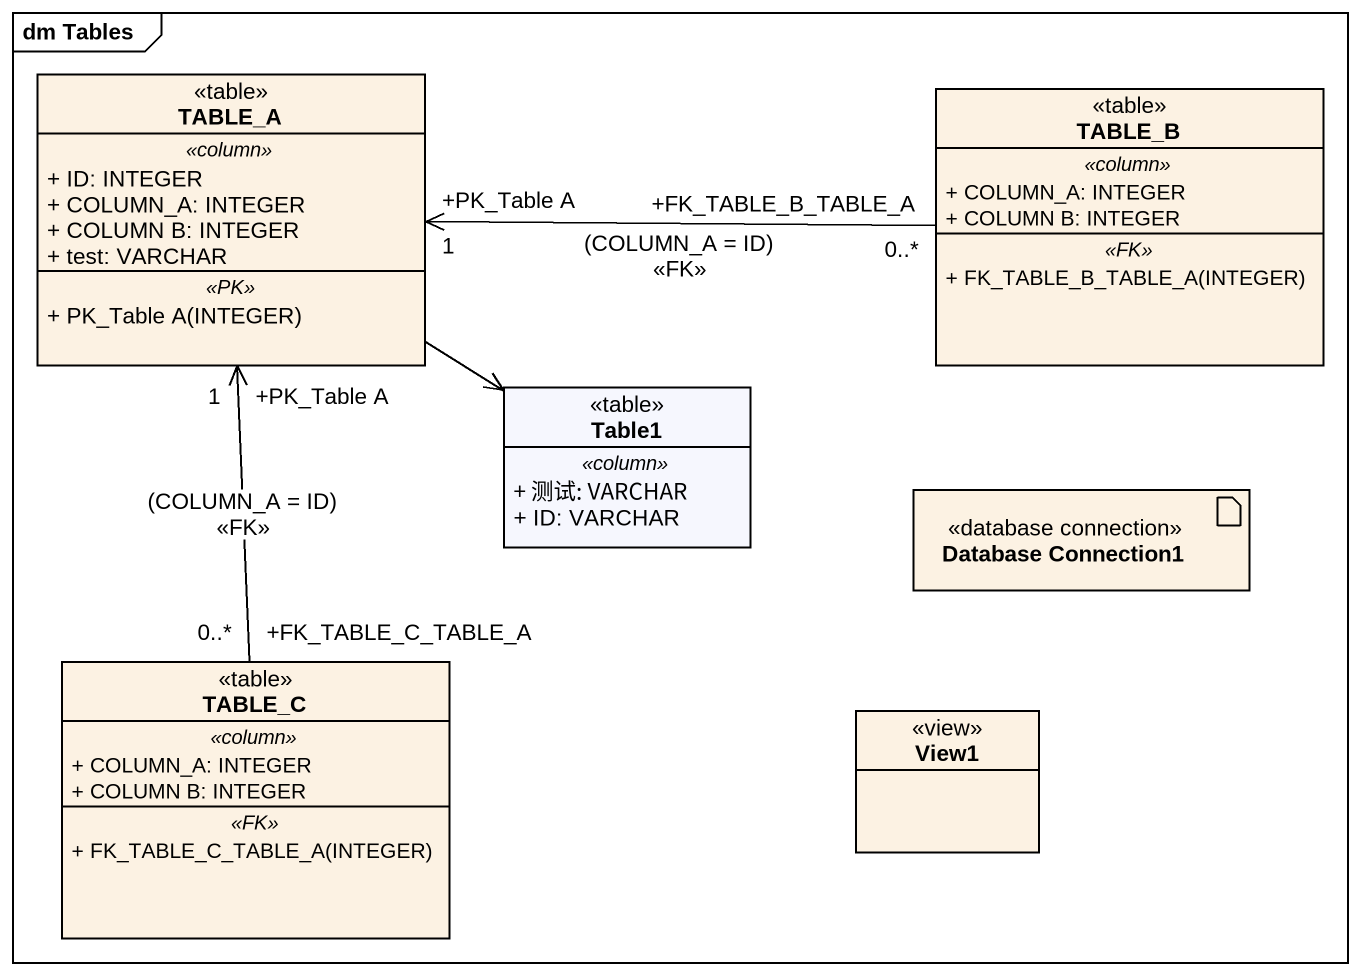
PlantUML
@startuml
mainframe dm Tables
allowmixing
hide circle
hide empty members
skinparam classAttributeIconSize 0
class TABLE_A <<table>> {
  .. <<column>> ..
  + ID: INTEGER
  + COLUMN_A: INTEGER
  + COLUMN B: INTEGER
  + test: VARCHAR
  .. <<PK>> ..
  + PK_Table A(INTEGER)
}
class TABLE_B <<table>> {
  .. <<column>> ..
  + COLUMN_A: INTEGER
  + COLUMN B: INTEGER
  .. <<FK>> ..
  + FK_TABLE_B_TABLE_A(INTEGER)
}
class Table1 <<table>> #F6F7FE {
  .. <<column>> ..
  + 测试: VARCHAR
  + ID: VARCHAR
}
artifact "Database Connection1" as Database_Connection1 <<database connection>>
class TABLE_C <<table>> {
  .. <<column>> ..
  + COLUMN_A: INTEGER
  + COLUMN B: INTEGER
  .. <<FK>> ..
  + FK_TABLE_C_TABLE_A(INTEGER)
}
class View1 <<view>>
TABLE_A --> Table1
TABLE_B "+FK_TABLE_B_TABLE_A\n0..*" -left-> "+PK_Table A\n1" TABLE_A : (COLUMN_A = ID)\n<<FK>>
TABLE_C "+FK_TABLE_C_TABLE_A\n0..*" -up-> "+PK_Table A\n1" TABLE_A : (COLUMN_A = ID)\n<<FK>>
@enduml
